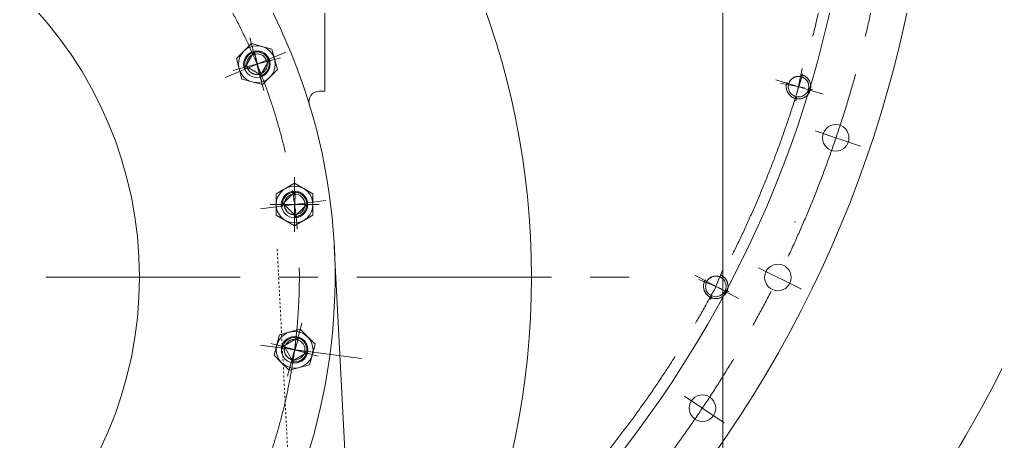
# Model space of a CAD drawing. Header units: millimetres. Extents: x 2 to 671028, y -1 to 511258.
# Drawn here: x 105110 to 117252, y 391026 to 396274 of the extents above; entities that cross this region are included whole.
import ezdxf

# ---------------------------------------------------------------- set-up
doc = ezdxf.new("R2010")
doc.units = ezdxf.units.MM
doc.header["$LTSCALE"] = 25.4
for name, pattern in [('ACAD_ISO02W100', [15, 12, -3]), ('CENTER', [50.8, 31.75, -6.35, 6.35, -6.35]), ('点画线', [18, 12, -2, 2, -2]), ('虚线', [2, 1, -1])]:
    doc.linetypes.add(name, pattern=pattern)
for name, color, linetype, lineweight in [('CAXA1', 5, 'CENTER', 5), ('中心线层', 5, 'CENTER', 5), ('细实线层', 7, 'Continuous', 5), ('虚线层', 6, 'ACAD_ISO02W100', 5)]:
    doc.layers.add(name, color=color, linetype=linetype, lineweight=lineweight)

msp = doc.modelspace()

# ---------------------------------------------------------------- linework, layer by layer
at = {"color": 7, "lineweight": 5}
for p, q in [((113861.37, 403426.04), (113861.37, 382909.67)), ((108908.26, 397109.12), (108908.26, 395381.92)), ((107994.87, 395974.15), (107808.22, 395787.5)), ((107901.54, 395880.82), (107994.87, 395974.15)), ((107994.87, 395974.15), (107994.87, 395974.15)), ((107994.87, 395974.15), (108122.35, 395939.99)), ((108249.84, 395905.83), (107994.87, 395974.15)), ((107808.22, 395787.5), (107901.54, 395880.82)), ((107901.54, 395880.82), (107901.54, 395880.82)), ((107915.98, 395679.73), (108023.74, 395866.38)), ((107967.28, 395837.61), (107961.21, 395832.43)), ((107973.61, 395842.47), (107967.28, 395837.61)), ((107980.18, 395846.99), (107973.61, 395842.47)), ((107986.99, 395851.16), (107980.18, 395846.99)), ((107994, 395854.97), (107986.99, 395851.16)), ((108001.2, 395858.4), (107994, 395854.97)), ((108008.57, 395861.45), (108001.2, 395858.4)), ((108016.09, 395864.12), (108008.57, 395861.45)), ((108023.74, 395866.38), (108016.09, 395864.12)), ((108039.35, 395869.7), (108031.5, 395868.25)), ((108031.5, 395868.25), (108102.63, 395571.97)), ((108047.26, 395870.74), (108039.35, 395869.7)), ((108055.21, 395871.37), (108047.26, 395870.74)), ((108063.19, 395871.58), (108055.21, 395871.37)), ((108071.16, 395871.37), (108063.19, 395871.58)), ((108079.12, 395870.74), (108071.16, 395871.37)), ((108087.03, 395869.7), (108079.12, 395870.74)), ((108094.87, 395868.25), (108087.03, 395869.7)), ((108102.63, 395866.38), (108094.87, 395868.25)), ((108110.28, 395864.12), (108102.63, 395866.38)), ((108117.8, 395861.45), (108110.28, 395864.12)), ((108125.17, 395858.4), (108117.8, 395861.45)), ((108122.35, 395939.99), (108122.35, 395939.99)), ((108122.35, 395939.99), (108249.84, 395905.83)), ((108132.38, 395854.97), (108125.17, 395858.4)), ((108139.39, 395851.16), (108132.38, 395854.97)), ((108146.19, 395846.99), (108139.39, 395851.16)), ((108152.77, 395842.47), (108146.19, 395846.99)), ((108159.1, 395837.61), (108152.77, 395842.47)), ((108165.16, 395832.43), (108159.1, 395837.61)), ((108249.84, 395905.83), (108249.84, 395905.83)), ((108249.84, 395905.83), (108284, 395778.34)), ((108318.16, 395650.86), (108249.84, 395905.83)), ((107842.38, 395660.01), (107808.22, 395787.5)), ((107808.22, 395787.5), (107808.22, 395787.5)), ((107808.22, 395787.5), (107876.54, 395532.52)), ((107911, 395727.15), (107910.79, 395719.18)), ((107910.79, 395719.18), (107911, 395711.2)), ((107911.62, 395735.11), (107911, 395727.15)), ((107912.66, 395743.02), (107911.62, 395735.11)), ((107914.12, 395750.86), (107912.66, 395743.02)), ((107915.98, 395758.62), (107914.12, 395750.86)), ((107918.25, 395766.27), (107915.98, 395758.62)), ((107915.98, 395679.73), (108210.39, 395758.62)), ((107920.91, 395773.79), (107918.25, 395766.27)), ((107923.96, 395781.16), (107920.91, 395773.79)), ((107927.4, 395788.36), (107923.96, 395781.16)), ((107931.21, 395795.38), (107927.4, 395788.36)), ((107935.37, 395802.18), (107931.21, 395795.38)), ((107939.89, 395808.75), (107935.37, 395802.18)), ((107944.75, 395815.08), (107939.89, 395808.75)), ((107949.93, 395821.15), (107944.75, 395815.08)), ((107955.42, 395826.94), (107949.93, 395821.15)), ((107961.21, 395832.43), (107955.42, 395826.94)), ((108210.39, 395758.62), (108102.63, 395571.97)), ((108170.95, 395826.94), (108165.16, 395832.43)), ((108176.44, 395821.15), (108170.95, 395826.94)), ((108181.62, 395815.08), (108176.44, 395821.15)), ((108186.48, 395808.75), (108181.62, 395815.08)), ((108191, 395802.18), (108186.48, 395808.75)), ((108195.17, 395795.38), (108191, 395802.18)), ((108198.98, 395788.36), (108195.17, 395795.38)), ((108202.41, 395781.16), (108198.98, 395788.36)), ((108205.47, 395773.79), (108202.41, 395781.16)), ((108208.13, 395766.27), (108205.47, 395773.79)), ((108210.39, 395758.62), (108208.13, 395766.27)), ((108212.26, 395750.86), (108210.39, 395758.62)), ((108213.71, 395743.02), (108212.26, 395750.86)), ((108214.75, 395735.11), (108213.71, 395743.02)), ((108215.38, 395727.15), (108214.75, 395735.11)), ((108215.59, 395719.18), (108215.38, 395727.15)), ((108215.38, 395711.2), (108215.59, 395719.18)), ((108284, 395778.34), (108318.16, 395650.86)), ((107876.54, 395532.52), (107842.38, 395660.01)), ((107842.38, 395660.01), (107842.38, 395660.01)), ((107911, 395711.2), (107911.62, 395703.25)), ((107911.62, 395703.25), (107912.66, 395695.34)), ((107912.66, 395695.34), (107914.12, 395687.49)), ((107914.12, 395687.49), (107915.98, 395679.73)), ((107939.22, 395685.96), (107915.98, 395679.73)), ((108096.4, 395595.21), (107939.22, 395685.96)), ((107939.22, 395685.96), (107941.13, 395679.52)), ((108096.4, 395595.21), (107939.22, 395685.96)), ((107941.13, 395679.52), (107943.37, 395673.18)), ((107943.37, 395673.18), (107945.94, 395666.98)), ((107945.94, 395666.98), (107948.84, 395660.91)), ((107948.84, 395660.91), (107952.04, 395655.01)), ((107952.04, 395655.01), (107955.55, 395649.28)), ((107955.55, 395649.28), (107959.36, 395643.74)), ((107959.36, 395643.74), (107963.45, 395638.41)), ((107963.45, 395638.41), (107967.81, 395633.3)), ((107967.81, 395633.3), (107972.44, 395628.43)), ((107972.44, 395628.43), (107977.31, 395623.8)), ((107977.31, 395623.8), (107982.42, 395619.44)), ((107982.42, 395619.44), (107987.75, 395615.35)), ((107987.75, 395615.35), (107993.29, 395611.54)), ((107993.29, 395611.54), (107999.02, 395608.03)), ((107999.02, 395608.03), (108004.92, 395604.82)), ((108004.92, 395604.82), (108010.99, 395601.93)), ((108010.99, 395601.93), (108017.19, 395599.36)), ((108017.19, 395599.36), (108023.53, 395597.12)), ((108023.53, 395597.12), (108029.97, 395595.21)), ((108029.97, 395595.21), (108036.5, 395593.64)), ((108089.87, 395593.64), (108096.4, 395595.21)), ((108102.63, 395571.97), (108096.4, 395595.21)), ((108131.51, 395464.21), (108318.16, 395650.86)), ((108146.19, 395591.36), (108152.77, 395595.88)), ((108152.77, 395595.88), (108159.1, 395600.74)), ((108159.1, 395600.74), (108165.16, 395605.92)), ((108165.16, 395605.92), (108170.95, 395611.41)), ((108170.95, 395611.41), (108176.44, 395617.2)), ((108176.44, 395617.2), (108181.62, 395623.27)), ((108181.62, 395623.27), (108186.48, 395629.6)), ((108186.48, 395629.6), (108191, 395636.17)), ((108191, 395636.17), (108195.17, 395642.98)), ((108195.17, 395642.98), (108198.98, 395649.99)), ((108198.98, 395649.99), (108202.41, 395657.19)), ((108202.41, 395657.19), (108205.47, 395664.56)), ((108205.47, 395664.56), (108208.13, 395672.08)), ((108208.13, 395672.08), (108210.39, 395679.73)), ((108210.39, 395679.73), (108212.26, 395687.49)), ((108212.26, 395687.49), (108213.71, 395695.34)), ((108213.71, 395695.34), (108214.75, 395703.25)), ((108214.75, 395703.25), (108215.38, 395711.2)), ((108318.16, 395650.86), (108224.83, 395557.53)), ((108318.16, 395650.86), (108318.16, 395650.86)), ((108004.02, 395498.37), (107876.54, 395532.52)), ((107876.54, 395532.52), (107876.54, 395532.52)), ((107876.54, 395532.52), (108131.51, 395464.21)), ((108131.51, 395464.21), (108004.02, 395498.37)), ((108004.02, 395498.37), (108004.02, 395498.37)), ((108036.5, 395593.64), (108043.11, 395592.42)), ((108043.11, 395592.42), (108049.77, 395591.54)), ((108049.77, 395591.54), (108056.47, 395591.01)), ((108056.47, 395591.01), (108063.19, 395590.84)), ((108063.19, 395590.84), (108069.9, 395591.01)), ((108069.9, 395591.01), (108076.6, 395591.54)), ((108076.6, 395591.54), (108083.26, 395592.42)), ((108083.26, 395592.42), (108089.87, 395593.64)), ((108102.63, 395571.97), (108110.28, 395574.23)), ((108110.28, 395574.23), (108117.8, 395576.9)), ((108117.8, 395576.9), (108125.17, 395579.95)), ((108125.17, 395579.95), (108132.38, 395583.39)), ((108224.83, 395557.53), (108131.51, 395464.21)), ((108132.38, 395583.39), (108139.39, 395587.19)), ((108139.39, 395587.19), (108146.19, 395591.36)), ((108224.83, 395557.53), (108224.83, 395557.53)), ((114678.82, 395477.07), (114676.99, 395470.6)), ((114680.98, 395483.43), (114678.82, 395477.07)), ((114683.47, 395489.67), (114680.98, 395483.43)), ((114686.28, 395495.78), (114683.47, 395489.67)), ((114689.41, 395501.72), (114686.28, 395495.78)), ((114692.84, 395507.5), (114689.41, 395501.72)), ((114696.58, 395513.08), (114692.84, 395507.5)), ((114700.6, 395518.47), (114696.58, 395513.08)), ((114704.89, 395523.63), (114700.6, 395518.47)), ((114709.45, 395528.57), (114704.89, 395523.63)), ((114714.27, 395533.26), (114709.45, 395528.57)), ((114719.32, 395537.69), (114714.27, 395533.26)), ((114724.59, 395541.85), (114719.32, 395537.69)), ((114730.08, 395545.72), (114724.59, 395541.85)), ((114735.76, 395549.31), (114730.08, 395545.72)), ((114741.63, 395552.59), (114735.76, 395549.31)), ((114747.65, 395555.56), (114741.63, 395552.59)), ((114753.83, 395558.22), (114747.65, 395555.56)), ((114760.13, 395560.54), (114753.83, 395558.22)), ((114766.55, 395562.53), (114760.13, 395560.54)), ((114773.06, 395564.19), (114766.55, 395562.53)), ((114779.65, 395565.5), (114773.06, 395564.19)), ((114786.3, 395566.46), (114779.65, 395565.5)), ((114792.99, 395567.08), (114786.3, 395566.46)), ((114799.7, 395567.34), (114792.99, 395567.08)), ((114806.42, 395567.25), (114799.7, 395567.34)), ((114813.13, 395566.82), (114806.42, 395567.25)), ((114819.8, 395566.03), (114813.13, 395566.82)), ((114826.42, 395564.89), (114819.8, 395566.03)), ((114831.12, 395588.48), (114826.42, 395564.89)), ((114826.42, 395564.89), (114826.42, 395564.89)), ((114838.9, 395586.72), (114831.12, 395588.48)), ((114831.12, 395588.48), (114831.12, 395588.48)), ((114846.58, 395584.56), (114838.9, 395586.72)), ((114854.13, 395581.99), (114846.58, 395584.56)), ((114861.54, 395579.04), (114854.13, 395581.99)), ((114868.79, 395575.7), (114861.54, 395579.04)), ((114875.85, 395571.98), (114868.79, 395575.7)), ((114882.71, 395567.9), (114875.85, 395571.98)), ((114889.34, 395563.47), (114882.71, 395567.9)), ((114895.73, 395558.7), (114889.34, 395563.47)), ((114901.87, 395553.59), (114895.73, 395558.7)), ((114907.73, 395548.18), (114901.87, 395553.59)), ((114913.29, 395542.46), (114907.73, 395548.18)), ((114918.56, 395536.46), (114913.29, 395542.46)), ((114923.5, 395530.2), (114918.56, 395536.46)), ((114928.1, 395523.68), (114923.5, 395530.2)), ((114932.36, 395516.93), (114928.1, 395523.68)), ((114936.26, 395509.97), (114932.36, 395516.93)), ((114939.79, 395502.82), (114936.26, 395509.97)), ((114942.93, 395495.49), (114939.79, 395502.82)), ((114945.7, 395488), (114942.93, 395495.49)), ((114948.06, 395480.38), (114945.7, 395488)), ((114950.03, 395472.65), (114948.06, 395480.38)), ((108131.51, 395464.21), (108131.51, 395464.21)), ((108908.26, 395381.92), (108836.91, 395381.92)), ((114649.1, 395445), (114649, 395437.02)), ((114649, 395437.02), (114649.31, 395429.05)), ((114649.62, 395452.96), (114649.1, 395445)), ((114649.31, 395429.05), (114650.04, 395421.1)), ((114650.56, 395460.88), (114649.62, 395452.96)), ((114650.04, 395421.1), (114651.19, 395413.2)), ((114651.91, 395468.74), (114650.56, 395460.88)), ((114651.19, 395413.2), (114652.74, 395405.38)), ((114675.51, 395464.05), (114651.91, 395468.74)), ((114651.91, 395468.74), (114651.91, 395468.74)), ((114652.74, 395405.38), (114654.71, 395397.65)), ((114654.71, 395397.65), (114657.07, 395390.03)), ((114657.07, 395390.03), (114659.83, 395382.54)), ((114659.83, 395382.54), (114662.98, 395375.21)), ((114662.98, 395375.21), (114666.51, 395368.05)), ((114666.51, 395368.05), (114670.41, 395361.09)), ((114670.41, 395361.09), (114674.67, 395354.34)), ((114674.67, 395354.34), (114679.27, 395347.83)), ((114676.99, 395470.6), (114675.51, 395464.05)), ((114675.51, 395464.05), (114675.51, 395464.05)), ((114925.84, 395351.06), (114930.27, 395357.69)), ((114930.27, 395357.69), (114934.35, 395364.55)), ((114934.35, 395364.55), (114938.07, 395371.61)), ((114938.07, 395371.61), (114941.41, 395378.85)), ((114941.41, 395378.85), (114944.36, 395386.26)), ((114944.36, 395386.26), (114946.93, 395393.82)), ((114946.93, 395393.82), (114949.1, 395401.5)), ((114949.1, 395401.5), (114950.86, 395409.28)), ((114951.58, 395464.82), (114950.03, 395472.65)), ((114950.86, 395409.28), (114952.21, 395417.14)), ((114952.73, 395456.93), (114951.58, 395464.82)), ((114952.21, 395417.14), (114953.14, 395425.07)), ((114953.46, 395448.98), (114952.73, 395456.93)), ((114953.14, 395425.07), (114953.67, 395433.03)), ((114953.77, 395441.01), (114953.46, 395448.98)), ((114953.67, 395433.03), (114953.77, 395441.01)), ((114679.27, 395347.83), (114684.21, 395341.56)), ((114684.21, 395341.56), (114689.47, 395335.56)), ((114689.47, 395335.56), (114695.04, 395329.85)), ((114695.04, 395329.85), (114700.9, 395324.43)), ((114700.9, 395324.43), (114707.03, 395319.33)), ((114707.03, 395319.33), (114713.43, 395314.56)), ((114713.43, 395314.56), (114720.06, 395310.12)), ((114720.06, 395310.12), (114726.92, 395306.04)), ((114726.92, 395306.04), (114733.98, 395302.33)), ((114733.98, 395302.33), (114741.23, 395298.99)), ((114741.23, 395298.99), (114748.64, 395296.03)), ((114748.64, 395296.03), (114756.19, 395293.47)), ((114756.19, 395293.47), (114763.87, 395291.3)), ((114763.87, 395291.3), (114771.65, 395289.54)), ((114771.65, 395289.54), (114771.65, 395289.54)), ((114771.65, 395289.54), (114779.52, 395288.19)), ((114779.52, 395288.19), (114787.44, 395287.25)), ((114787.44, 395287.25), (114795.4, 395286.73)), ((114795.4, 395286.73), (114803.38, 395286.63)), ((114803.38, 395286.63), (114811.35, 395286.94)), ((114811.35, 395286.94), (114819.3, 395287.67)), ((114819.3, 395287.67), (114827.19, 395288.81)), ((114827.19, 395288.81), (114835.02, 395290.37)), ((114835.02, 395290.37), (114842.75, 395292.33)), ((114842.75, 395292.33), (114850.37, 395294.7)), ((114850.37, 395294.7), (114857.86, 395297.46)), ((114857.86, 395297.46), (114865.19, 395300.61)), ((114865.19, 395300.61), (114872.34, 395304.14)), ((114872.34, 395304.14), (114879.31, 395308.04)), ((114879.31, 395308.04), (114886.05, 395312.3)), ((114886.05, 395312.3), (114892.57, 395316.9)), ((114892.57, 395316.9), (114898.83, 395321.84)), ((114898.83, 395321.84), (114904.83, 395327.1)), ((114904.83, 395327.1), (114910.55, 395332.67)), ((114910.55, 395332.67), (114915.96, 395338.53)), ((114915.96, 395338.53), (114921.07, 395344.66)), ((114921.07, 395344.66), (114925.84, 395351.06)), ((108531.66, 394237.94), (108303.06, 394105.96)), ((108303.06, 394105.96), (108417.36, 394171.95)), ((108417.36, 394171.95), (108531.66, 394237.94)), ((108417.36, 394171.95), (108417.36, 394171.95)), ((108531.66, 394237.94), (108531.66, 394237.94)), ((108531.66, 394237.94), (108645.96, 394171.95)), ((108760.26, 394105.96), (108531.66, 394237.94)), ((108645.96, 394171.95), (108645.96, 394171.95)), ((108645.96, 394171.95), (108760.26, 394105.96)), ((108303.06, 393973.98), (108303.06, 394105.96)), ((108303.06, 394105.96), (108303.06, 394105.96)), ((108303.06, 394105.96), (108303.06, 393841.99)), ((108379.26, 393973.98), (108531.66, 394126.38)), ((108386.72, 394021.07), (108384.45, 394013.42)), ((108389.38, 394028.59), (108386.72, 394021.07)), ((108392.43, 394035.96), (108389.38, 394028.59)), ((108395.87, 394043.16), (108392.43, 394035.96)), ((108399.67, 394050.18), (108395.87, 394043.16)), ((108403.84, 394056.98), (108399.67, 394050.18)), ((108408.36, 394063.55), (108403.84, 394056.98)), ((108413.22, 394069.88), (108408.36, 394063.55)), ((108418.4, 394075.95), (108413.22, 394069.88)), ((108423.89, 394081.74), (108418.4, 394075.95)), ((108429.68, 394087.23), (108423.89, 394081.74)), ((108435.75, 394092.41), (108429.68, 394087.23)), ((108442.08, 394097.27), (108435.75, 394092.41)), ((108448.65, 394101.79), (108442.08, 394097.27)), ((108455.46, 394105.96), (108448.65, 394101.79)), ((108462.47, 394109.77), (108455.46, 394105.96)), ((108469.67, 394113.2), (108462.47, 394109.77)), ((108477.04, 394116.25), (108469.67, 394113.2)), ((108484.56, 394118.92), (108477.04, 394116.25)), ((108492.21, 394121.18), (108484.56, 394118.92)), ((108499.97, 394123.05), (108492.21, 394121.18)), ((108507.82, 394124.5), (108499.97, 394123.05)), ((108515.73, 394125.54), (108507.82, 394124.5)), ((108523.68, 394126.17), (108515.73, 394125.54)), ((108531.66, 394126.38), (108523.68, 394126.17)), ((108539.63, 394126.17), (108531.66, 393821.58)), ((108547.59, 394125.54), (108539.63, 394126.17)), ((108555.5, 394124.5), (108547.59, 394125.54)), ((108563.34, 394123.05), (108555.5, 394124.5)), ((108571.1, 394121.18), (108563.34, 394123.05)), ((108578.75, 394118.92), (108571.1, 394121.18)), ((108586.27, 394116.25), (108578.75, 394118.92)), ((108593.64, 394113.2), (108586.27, 394116.25)), ((108600.85, 394109.77), (108593.64, 394113.2)), ((108607.86, 394105.96), (108600.85, 394109.77)), ((108614.66, 394101.79), (108607.86, 394105.96)), ((108621.24, 394097.27), (108614.66, 394101.79)), ((108627.57, 394092.41), (108621.24, 394097.27)), ((108633.63, 394087.23), (108627.57, 394092.41)), ((108639.42, 394081.74), (108633.63, 394087.23)), ((108644.91, 394075.95), (108639.42, 394081.74)), ((108650.09, 394069.88), (108644.91, 394075.95)), ((108654.95, 394063.55), (108650.09, 394069.88)), ((108659.47, 394056.98), (108654.95, 394063.55)), ((108663.64, 394050.18), (108659.47, 394056.98)), ((108667.45, 394043.16), (108663.64, 394050.18)), ((108670.88, 394035.96), (108667.45, 394043.16)), ((108673.93, 394028.59), (108670.88, 394035.96)), ((108676.6, 394021.07), (108673.93, 394028.59)), ((108678.86, 394013.42), (108676.6, 394021.07)), ((108760.26, 394105.96), (108760.26, 394105.96)), ((108760.26, 394105.96), (108760.26, 393973.98)), ((108760.26, 393841.99), (108760.26, 394105.96)), ((108303.06, 393841.99), (108303.06, 393973.98)), ((108303.06, 393973.98), (108303.06, 393973.98)), ((108379.47, 393981.95), (108379.26, 393973.98)), ((108403.32, 393973.98), (108379.26, 393973.98)), ((108379.26, 393973.98), (108684.06, 393973.98)), ((108380.09, 393989.91), (108379.47, 393981.95)), ((108381.13, 393997.82), (108380.09, 393989.91)), ((108382.59, 394005.66), (108381.13, 393997.82)), ((108384.45, 394013.42), (108382.59, 394005.66)), ((108531.66, 393845.64), (108403.32, 393973.98)), ((108403.32, 393973.98), (108403.49, 393967.26)), ((108531.66, 393845.64), (108403.32, 393973.98)), ((108403.49, 393967.26), (108404.02, 393960.56)), ((108404.02, 393960.56), (108404.9, 393953.9)), ((108404.9, 393953.9), (108406.12, 393947.29)), ((108406.12, 393947.29), (108407.69, 393940.76)), ((108407.69, 393940.76), (108409.6, 393934.32)), ((108409.6, 393934.32), (108411.84, 393927.98)), ((108411.84, 393927.98), (108414.41, 393921.78)), ((108414.41, 393921.78), (108417.3, 393915.71)), ((108417.3, 393915.71), (108420.51, 393909.81)), ((108420.51, 393909.81), (108424.02, 393904.08)), ((108424.02, 393904.08), (108427.83, 393898.54)), ((108427.83, 393898.54), (108431.92, 393893.21)), ((108684.06, 393973.98), (108531.66, 393821.58)), ((108659.47, 393890.97), (108663.64, 393897.78)), ((108663.64, 393897.78), (108667.45, 393904.79)), ((108667.45, 393904.79), (108670.88, 393911.99)), ((108670.88, 393911.99), (108673.93, 393919.36)), ((108673.93, 393919.36), (108676.6, 393926.88)), ((108676.6, 393926.88), (108678.86, 393934.53)), ((108680.73, 394005.66), (108678.86, 394013.42)), ((108678.86, 393934.53), (108680.73, 393942.29)), ((108682.18, 393997.82), (108680.73, 394005.66)), ((108680.73, 393942.29), (108682.18, 393950.14)), ((108683.22, 393989.91), (108682.18, 393997.82)), ((108682.18, 393950.14), (108683.22, 393958.05)), ((108683.85, 393981.95), (108683.22, 393989.91)), ((108683.22, 393958.05), (108683.85, 393966)), ((108684.06, 393973.98), (108683.85, 393981.95)), ((108683.85, 393966), (108684.06, 393973.98)), ((108760.26, 393973.98), (108760.26, 393841.99)), ((108417.36, 393776), (108303.06, 393841.99)), ((108303.06, 393841.99), (108303.06, 393841.99)), ((108303.06, 393841.99), (108531.66, 393710.01)), ((108531.66, 393710.01), (108417.36, 393776)), ((108417.36, 393776), (108417.36, 393776)), ((108431.92, 393893.21), (108436.28, 393888.1)), ((108436.28, 393888.1), (108440.91, 393883.23)), ((108440.91, 393883.23), (108445.78, 393878.6)), ((108445.78, 393878.6), (108450.89, 393874.24)), ((108450.89, 393874.24), (108456.22, 393870.15)), ((108456.22, 393870.15), (108461.76, 393866.34)), ((108461.76, 393866.34), (108467.49, 393862.83)), ((108467.49, 393862.83), (108473.39, 393859.62)), ((108473.39, 393859.62), (108479.46, 393856.73)), ((108479.46, 393856.73), (108485.66, 393854.16)), ((108485.66, 393854.16), (108492, 393851.92)), ((108492, 393851.92), (108498.44, 393850.01)), ((108498.44, 393850.01), (108504.97, 393848.44)), ((108504.97, 393848.44), (108511.58, 393847.22)), ((108511.58, 393847.22), (108518.24, 393846.34)), ((108518.24, 393846.34), (108524.94, 393845.81)), ((108524.94, 393845.81), (108531.66, 393845.64)), ((108531.66, 393821.58), (108531.66, 393845.64)), ((108531.66, 393710.01), (108760.26, 393841.99)), ((108531.66, 393821.58), (108539.63, 393821.79)), ((108645.96, 393776), (108531.66, 393710.01)), ((108539.63, 393821.79), (108547.59, 393822.41)), ((108547.59, 393822.41), (108555.5, 393823.45)), ((108555.5, 393823.45), (108563.34, 393824.91)), ((108563.34, 393824.91), (108571.1, 393826.77)), ((108571.1, 393826.77), (108578.75, 393829.04)), ((108578.75, 393829.04), (108586.27, 393831.7)), ((108586.27, 393831.7), (108593.64, 393834.75)), ((108593.64, 393834.75), (108600.85, 393838.19)), ((108600.85, 393838.19), (108607.86, 393841.99)), ((108607.86, 393841.99), (108614.66, 393846.16)), ((108614.66, 393846.16), (108621.24, 393850.68)), ((108621.24, 393850.68), (108627.57, 393855.54)), ((108627.57, 393855.54), (108633.63, 393860.72)), ((108633.63, 393860.72), (108639.42, 393866.21)), ((108639.42, 393866.21), (108644.91, 393872)), ((108644.91, 393872), (108650.09, 393878.07)), ((108760.26, 393841.99), (108645.96, 393776)), ((108645.96, 393776), (108645.96, 393776)), ((108650.09, 393878.07), (108654.95, 393884.4)), ((108654.95, 393884.4), (108659.47, 393890.97)), ((108760.26, 393841.99), (108760.26, 393841.99)), ((108531.66, 393710.01), (108531.66, 393710.01)), ((109025.27, 393456.06), (109498.77, 384421.17)), ((113684.08, 393047.97), (113679.33, 393043.22)), ((113689.07, 393052.47), (113684.08, 393047.97)), ((113694.29, 393056.7), (113689.07, 393052.47)), ((113699.73, 393060.65), (113694.29, 393056.7)), ((113705.36, 393064.31), (113699.73, 393060.65)), ((113711.18, 393067.67), (113705.36, 393064.31)), ((113717.17, 393070.72), (113711.18, 393067.67)), ((113723.31, 393073.45), (113717.17, 393070.72)), ((113729.58, 393075.86), (113723.31, 393073.45)), ((113735.97, 393077.94), (113729.58, 393075.86)), ((113742.46, 393079.67), (113735.97, 393077.94)), ((113749.03, 393081.07), (113742.46, 393079.67)), ((113755.67, 393082.12), (113749.03, 393081.07)), ((113762.35, 393082.82), (113755.67, 393082.12)), ((113769.06, 393083.18), (113762.35, 393082.82)), ((113775.78, 393083.18), (113769.06, 393083.18)), ((113782.49, 393082.82), (113775.78, 393083.18)), ((113789.17, 393082.12), (113782.49, 393082.82)), ((113795.81, 393081.07), (113789.17, 393082.12)), ((113802.38, 393079.67), (113795.81, 393081.07)), ((113808.87, 393077.94), (113802.38, 393079.67)), ((113815.26, 393075.86), (113808.87, 393077.94)), ((113821.54, 393073.45), (113815.26, 393075.86)), ((113830.74, 393095.68), (113821.54, 393073.45)), ((113821.54, 393073.45), (113821.54, 393073.45)), ((113838.03, 393092.43), (113830.74, 393095.68)), ((113830.74, 393095.68), (113830.74, 393095.68)), ((113845.14, 393088.81), (113838.03, 393092.43)), ((113852.05, 393084.82), (113845.14, 393088.81)), ((113858.74, 393080.48), (113852.05, 393084.82)), ((113865.2, 393075.79), (113858.74, 393080.48)), ((113871.4, 393070.77), (113865.2, 393075.79)), ((113877.33, 393065.43), (113871.4, 393070.77)), ((113882.97, 393059.78), (113877.33, 393065.43)), ((113888.31, 393053.86), (113882.97, 393059.78)), ((113893.33, 393047.65), (113888.31, 393053.86)), ((113898.02, 393041.2), (113893.33, 393047.65)), ((113620.49, 392966.84), (113620.07, 392958.87)), ((113620.07, 392958.87), (113620.07, 392950.89)), ((113620.07, 392950.89), (113620.49, 392942.92)), ((113621.33, 392974.77), (113620.49, 392966.84)), ((113620.49, 392942.92), (113621.33, 392934.99)), ((113622.57, 392982.65), (113621.33, 392974.77)), ((113621.33, 392934.99), (113622.57, 392927.11)), ((113624.23, 392990.46), (113622.57, 392982.65)), ((113622.57, 392927.11), (113624.23, 392919.3)), ((113626.3, 392998.16), (113624.23, 392990.46)), ((113628.76, 393005.75), (113626.3, 392998.16)), ((113631.62, 393013.2), (113628.76, 393005.75)), ((113653.85, 393003.99), (113631.62, 393013.2)), ((113631.62, 393013.2), (113631.62, 393013.2)), ((113656.58, 393010.13), (113653.85, 393003.99)), ((113653.85, 393003.99), (113653.85, 393003.99)), ((113659.63, 393016.12), (113656.58, 393010.13)), ((113662.99, 393021.94), (113659.63, 393016.12)), ((113666.65, 393027.57), (113662.99, 393021.94)), ((113670.6, 393033.01), (113666.65, 393027.57)), ((113674.83, 393038.23), (113670.6, 393033.01)), ((113679.33, 393043.22), (113674.83, 393038.23)), ((113902.36, 393034.51), (113898.02, 393041.2)), ((113906.35, 393027.6), (113902.36, 393034.51)), ((113909.98, 393020.49), (113906.35, 393027.6)), ((113913.22, 393013.2), (113909.98, 393020.49)), ((113916.08, 393005.75), (113913.22, 393013.2)), ((113918.55, 392998.16), (113916.08, 393005.75)), ((113920.61, 392990.46), (113918.55, 392998.16)), ((113922.27, 392982.65), (113920.61, 392990.46)), ((113920.61, 392919.3), (113922.27, 392927.11)), ((113923.52, 392974.77), (113922.27, 392982.65)), ((113922.27, 392927.11), (113923.52, 392934.99)), ((113924.35, 392966.84), (113923.52, 392974.77)), ((113923.52, 392934.99), (113924.35, 392942.92)), ((113924.77, 392958.87), (113924.35, 392966.84)), ((113924.35, 392942.92), (113924.77, 392950.89)), ((113924.77, 392950.89), (113924.77, 392958.87)), ((113624.23, 392919.3), (113626.3, 392911.6)), ((113626.3, 392911.6), (113628.76, 392904.01)), ((113628.76, 392904.01), (113631.62, 392896.56)), ((113631.62, 392896.56), (113634.87, 392889.27)), ((113634.87, 392889.27), (113638.49, 392882.16)), ((113638.49, 392882.16), (113642.48, 392875.25)), ((113642.48, 392875.25), (113646.83, 392868.56)), ((113646.83, 392868.56), (113651.52, 392862.1)), ((113651.52, 392862.1), (113656.54, 392855.9)), ((113656.54, 392855.9), (113661.88, 392849.97)), ((113661.88, 392849.97), (113667.52, 392844.33)), ((113667.52, 392844.33), (113673.45, 392838.99)), ((113673.45, 392838.99), (113679.65, 392833.97)), ((113679.65, 392833.97), (113686.1, 392829.28)), ((113686.1, 392829.28), (113692.79, 392824.94)), ((113692.79, 392824.94), (113699.7, 392820.95)), ((113699.7, 392820.95), (113706.81, 392817.33)), ((113706.81, 392817.33), (113714.1, 392814.08)), ((113714.1, 392814.08), (113714.1, 392814.08)), ((113714.1, 392814.08), (113721.55, 392811.22)), ((113721.55, 392811.22), (113729.14, 392808.76)), ((113729.14, 392808.76), (113736.85, 392806.69)), ((113736.85, 392806.69), (113744.65, 392805.03)), ((113744.65, 392805.03), (113752.53, 392803.78)), ((113752.53, 392803.78), (113760.47, 392802.95)), ((113760.47, 392802.95), (113768.43, 392802.53)), ((113768.43, 392802.53), (113776.41, 392802.53)), ((113776.41, 392802.53), (113784.38, 392802.95)), ((113784.38, 392802.95), (113792.31, 392803.78)), ((113792.31, 392803.78), (113800.2, 392805.03)), ((113800.2, 392805.03), (113808, 392806.69)), ((113808, 392806.69), (113815.71, 392808.76)), ((113815.71, 392808.76), (113823.29, 392811.22)), ((113823.29, 392811.22), (113830.74, 392814.08)), ((113830.74, 392814.08), (113838.03, 392817.33)), ((113838.03, 392817.33), (113845.14, 392820.95)), ((113845.14, 392820.95), (113852.05, 392824.94)), ((113852.05, 392824.94), (113858.74, 392829.28)), ((113858.74, 392829.28), (113865.2, 392833.97)), ((113865.2, 392833.97), (113871.4, 392838.99)), ((113871.4, 392838.99), (113877.33, 392844.33)), ((113877.33, 392844.33), (113882.97, 392849.97)), ((113882.97, 392849.97), (113888.31, 392855.9)), ((113888.31, 392855.9), (113893.33, 392862.1)), ((113893.33, 392862.1), (113898.02, 392868.56)), ((113898.02, 392868.56), (113902.36, 392875.25)), ((113902.36, 392875.25), (113906.35, 392882.16)), ((113906.35, 392882.16), (113909.98, 392889.27)), ((113909.98, 392889.27), (113913.22, 392896.56)), ((113913.22, 392896.56), (113916.08, 392904.01)), ((113916.08, 392904.01), (113918.55, 392911.6)), ((113918.55, 392911.6), (113920.61, 392919.3)), ((108345.82, 392353.65), (108277.5, 392098.68)), ((108311.66, 392226.16), (108345.82, 392353.65)), ((108600.79, 392421.96), (108345.82, 392353.65)), ((108345.82, 392353.65), (108473.31, 392387.81)), ((108345.82, 392353.65), (108345.82, 392353.65)), ((108473.31, 392387.81), (108600.79, 392421.96)), ((108473.31, 392387.81), (108473.31, 392387.81)), ((108500.79, 392316.06), (108493.03, 392314.2)), ((108508.63, 392317.52), (108500.79, 392316.06)), ((108516.54, 392318.56), (108508.63, 392317.52)), ((108524.5, 392319.19), (108516.54, 392318.56)), ((108532.47, 392319.39), (108524.5, 392319.19)), ((108540.45, 392319.19), (108532.47, 392319.39)), ((108548.4, 392318.56), (108540.45, 392319.19)), ((108556.31, 392317.52), (108548.4, 392318.56)), ((108564.16, 392316.06), (108556.31, 392317.52)), ((108571.92, 392314.2), (108564.16, 392316.06)), ((108600.79, 392421.96), (108600.79, 392421.96)), ((108600.79, 392421.96), (108694.12, 392328.64)), ((108787.44, 392235.31), (108600.79, 392421.96)), ((108694.12, 392328.64), (108694.12, 392328.64)), ((108694.12, 392328.64), (108787.44, 392235.31)), ((108277.5, 392098.68), (108311.66, 392226.16)), ((108311.66, 392226.16), (108311.66, 392226.16)), ((108385.27, 392206.44), (108571.92, 392314.2)), ((108387.53, 392214.09), (108385.27, 392206.44)), ((108408.51, 392200.21), (108385.27, 392206.44)), ((108385.27, 392206.44), (108679.68, 392127.55)), ((108390.2, 392221.61), (108387.53, 392214.09)), ((108393.25, 392228.98), (108390.2, 392221.61)), ((108396.68, 392236.18), (108393.25, 392228.98)), ((108400.49, 392243.19), (108396.68, 392236.18)), ((108404.66, 392250), (108400.49, 392243.19)), ((108409.18, 392256.57), (108404.66, 392250)), ((108408.51, 392200.21), (108406.94, 392193.68)), ((108499.26, 392043.03), (108408.51, 392200.21)), ((108499.26, 392043.03), (108408.51, 392200.21)), ((108414.04, 392262.9), (108409.18, 392256.57)), ((108419.22, 392268.97), (108414.04, 392262.9)), ((108424.71, 392274.76), (108419.22, 392268.97)), ((108430.5, 392280.25), (108424.71, 392274.76)), ((108436.56, 392285.43), (108430.5, 392280.25)), ((108442.89, 392290.29), (108436.56, 392285.43)), ((108449.47, 392294.81), (108442.89, 392290.29)), ((108456.27, 392298.98), (108449.47, 392294.81)), ((108463.28, 392302.78), (108456.27, 392298.98)), ((108470.49, 392306.22), (108463.28, 392302.78)), ((108477.86, 392309.27), (108470.49, 392306.22)), ((108485.38, 392311.94), (108477.86, 392309.27)), ((108493.03, 392314.2), (108485.38, 392311.94)), ((108579.57, 392311.94), (108493.03, 392019.79)), ((108587.09, 392309.27), (108579.57, 392311.94)), ((108594.46, 392306.22), (108587.09, 392309.27)), ((108601.66, 392302.78), (108594.46, 392306.22)), ((108608.67, 392298.98), (108601.66, 392302.78)), ((108615.48, 392294.81), (108608.67, 392298.98)), ((108622.05, 392290.29), (108615.48, 392294.81)), ((108628.38, 392285.43), (108622.05, 392290.29)), ((108634.45, 392280.25), (108628.38, 392285.43)), ((108640.24, 392274.76), (108634.45, 392280.25)), ((108645.73, 392268.97), (108640.24, 392274.76)), ((108650.91, 392262.9), (108645.73, 392268.97)), ((108655.77, 392256.57), (108650.91, 392262.9)), ((108660.29, 392250), (108655.77, 392256.57)), ((108664.46, 392243.19), (108660.29, 392250)), ((108668.26, 392236.18), (108664.46, 392243.19)), ((108671.7, 392228.98), (108668.26, 392236.18)), ((108674.75, 392221.61), (108671.7, 392228.98)), ((108677.41, 392214.09), (108674.75, 392221.61)), ((108679.68, 392206.44), (108677.41, 392214.09)), ((108681.54, 392198.68), (108679.68, 392206.44)), ((108683, 392190.83), (108681.54, 392198.68)), ((108719.12, 391980.34), (108787.44, 392235.31)), ((108787.44, 392235.31), (108753.28, 392107.83)), ((108787.44, 392235.31), (108787.44, 392235.31)), ((108370.83, 392005.35), (108277.5, 392098.68)), ((108277.5, 392098.68), (108277.5, 392098.68)), ((108277.5, 392098.68), (108464.15, 391912.02)), ((108404.31, 392173.71), (108404.13, 392166.99)), ((108404.13, 392166.99), (108404.31, 392160.28)), ((108404.84, 392180.41), (108404.31, 392173.71)), ((108404.31, 392160.28), (108404.84, 392153.58)), ((108405.71, 392187.07), (108404.84, 392180.41)), ((108404.84, 392153.58), (108405.71, 392146.92)), ((108406.94, 392193.68), (108405.71, 392187.07)), ((108405.71, 392146.92), (108406.94, 392140.31)), ((108406.94, 392140.31), (108408.51, 392133.78)), ((108408.51, 392133.78), (108410.41, 392127.33)), ((108410.41, 392127.33), (108412.66, 392121)), ((108412.66, 392121), (108415.23, 392114.79)), ((108415.23, 392114.79), (108418.12, 392108.73)), ((108418.12, 392108.73), (108421.33, 392102.82)), ((108421.33, 392102.82), (108424.84, 392097.09)), ((108424.84, 392097.09), (108428.64, 392091.56)), ((108428.64, 392091.56), (108432.73, 392086.23)), ((108432.73, 392086.23), (108437.1, 392081.12)), ((108437.1, 392081.12), (108441.72, 392076.24)), ((108441.72, 392076.24), (108446.6, 392071.62)), ((108679.68, 392127.55), (108493.03, 392019.79)), ((108650.91, 392071.09), (108655.77, 392077.42)), ((108655.77, 392077.42), (108660.29, 392083.99)), ((108660.29, 392083.99), (108664.46, 392090.79)), ((108664.46, 392090.79), (108668.26, 392097.81)), ((108668.26, 392097.81), (108671.7, 392105.01)), ((108671.7, 392105.01), (108674.75, 392112.38)), ((108674.75, 392112.38), (108677.41, 392119.9)), ((108677.41, 392119.9), (108679.68, 392127.55)), ((108679.68, 392127.55), (108681.54, 392135.31)), ((108681.54, 392135.31), (108683, 392143.15)), ((108684.04, 392182.92), (108683, 392190.83)), ((108683, 392143.15), (108684.04, 392151.06)), ((108684.66, 392174.97), (108684.04, 392182.92)), ((108684.04, 392151.06), (108684.66, 392159.02)), ((108684.87, 392166.99), (108684.66, 392174.97)), ((108684.66, 392159.02), (108684.87, 392166.99)), ((108753.28, 392107.83), (108719.12, 391980.34)), ((108464.15, 391912.02), (108370.83, 392005.35)), ((108370.83, 392005.35), (108370.83, 392005.35)), ((108446.6, 392071.62), (108451.71, 392067.25)), ((108451.71, 392067.25), (108457.04, 392063.16)), ((108457.04, 392063.16), (108462.57, 392059.36)), ((108462.57, 392059.36), (108468.3, 392055.85)), ((108464.15, 391912.02), (108719.12, 391980.34)), ((108468.3, 392055.85), (108474.21, 392052.64)), ((108474.21, 392052.64), (108480.27, 392049.75)), ((108480.27, 392049.75), (108486.48, 392047.18)), ((108486.48, 392047.18), (108492.81, 392044.94)), ((108492.81, 392044.94), (108499.26, 392043.03)), ((108493.03, 392019.79), (108499.26, 392043.03)), ((108493.03, 392019.79), (108500.79, 392017.92)), ((108500.79, 392017.92), (108508.63, 392016.47)), ((108508.63, 392016.47), (108516.54, 392015.43)), ((108516.54, 392015.43), (108524.5, 392014.8)), ((108524.5, 392014.8), (108532.47, 392014.59)), ((108532.47, 392014.59), (108540.45, 392014.8)), ((108540.45, 392014.8), (108548.4, 392015.43)), ((108548.4, 392015.43), (108556.31, 392016.47)), ((108556.31, 392016.47), (108564.16, 392017.92)), ((108564.16, 392017.92), (108571.92, 392019.79)), ((108571.92, 392019.79), (108579.57, 392022.05)), ((108579.57, 392022.05), (108587.09, 392024.72)), ((108587.09, 392024.72), (108594.46, 392027.77)), ((108719.12, 391980.34), (108591.64, 391946.18)), ((108594.46, 392027.77), (108601.66, 392031.2)), ((108601.66, 392031.2), (108608.67, 392035.01)), ((108608.67, 392035.01), (108615.48, 392039.18)), ((108615.48, 392039.18), (108622.05, 392043.7)), ((108622.05, 392043.7), (108628.38, 392048.56)), ((108628.38, 392048.56), (108634.45, 392053.74)), ((108634.45, 392053.74), (108640.24, 392059.23)), ((108640.24, 392059.23), (108645.73, 392065.02)), ((108645.73, 392065.02), (108650.91, 392071.09)), ((108719.12, 391980.34), (108719.12, 391980.34)), ((108591.64, 391946.18), (108464.15, 391912.02)), ((108464.15, 391912.02), (108464.15, 391912.02)), ((108591.64, 391946.18), (108591.64, 391946.18))]:
    msp.add_line(p, q, dxfattribs=at)
for centre, radius in [((101669.37, 393069.67), 9811.04), ((101669.37, 393069.67), 4931.97), ((108063.19, 395719.18), 228.6), ((108063.19, 395719.18), 165.1), ((108063.19, 395719.18), 128.34), ((114801.38, 395439.01), 128.34), ((115264.36, 394802.43), 165.1), ((108531.66, 393973.98), 228.6), ((108531.66, 393973.98), 165.1), ((108531.66, 393973.98), 128.34), ((114545.21, 393066.54), 165.1), ((113772.42, 392954.88), 128.34), ((108532.47, 392166.99), 228.6), ((108532.47, 392166.99), 165.1), ((108532.47, 392166.99), 128.34), ((113605.63, 391439.37), 165.1)]:
    msp.add_circle(centre, radius, dxfattribs=at)
for centre, radius, start, end in [((101675.99, 399420.56), 14795.5, 301.355793, 238.585014), ((101662.52, 399420.56), 13868.4, 303.508424, 236.55604), ((101669.37, 393070.56), 7366, 148.668749, 31.333257), ((108836.91, 395254.92), 127, 90.000001, 196.949041)]:
    msp.add_arc(centre, radius, start, end, dxfattribs=at)
msp.add_open_spline([(112198.54, 409943.18), (111307.25, 410897.4), (109271.06, 412607.28), (105648.39, 414323.43), (101648.95, 415013.23), (97577.24, 414596.34), (93714.41, 413143.87), (90329.11, 410718.76), (87667.7, 407468.21), (85926.41, 403609.88), (85198.88, 399395.79), (85693.17, 395116.68), (87239.87, 391073.05), (89811.1, 387548.46), (93226.13, 384790.06), (97266.86, 383002.31), (101660.41, 382303.54), (106112, 382788.56), (110316.2, 384409.21), (113975.45, 387087.71), (116841.92, 390638.1), (118700.96, 394836.93), (119165.43, 397877.96), (119207.73, 399400.36)], degree=3, knots=[0, 0, 0, 0, 6187.66602572, 12450.35545818, 18783.77638031, 25175.55398045, 31622.06567916, 38124.71359482, 44683.23785819, 51298.55092183, 57973.87072775, 64697.01929391, 71462.74865718, 78273.50179554, 85129.27889684, 92030.08014528, 98977.28584344, 105969.70115191, 113006.62299906, 120087.95118565, 127214.49594475, 134386.49284868, 141603.66326616, 141603.66326616, 141603.66326616, 141603.66326616], dxfattribs=at)
at = {"layer": 'CAXA1', "linetype": 'CENTER', "lineweight": 5, "ltscale": 3}
for p, q in [((107667.05, 395555.09), (108424.22, 395868.72)), ((114519.14, 395524.63), (115107.88, 395346.04)), ((115009.16, 394889.05), (115574.13, 394697.27)), ((108106.55, 393918.01), (108919.09, 394024.98)), ((114303.5, 393185.73), (114838.6, 392921.85)), ((89952.33, 393070.52), (113064.82, 393070.52)), ((113512.31, 393093.92), (114054.89, 392803.9)), ((108107.36, 392222.96), (108919.9, 392115.99)), ((108162.33, 392215.7), (109362.49, 392057.69)), ((113381.55, 391589.1), (113877.63, 391257.63))]:
    msp.add_line(p, q, dxfattribs=at)
for radius in [14351, 13716]:
    msp.add_circle((101675.99, 399420.56), radius, dxfattribs=at)
msp.add_arc((101669.37, 393070.56), 6921.5, 148.669255, 31.33338, dxfattribs=at)
at = {"layer": '中心线层', "color": 7, "linetype": '点画线', "lineweight": 5}
for p, q in [((108151.23, 395390.6), (107975.15, 396047.75)), ((108122.35, 395498.37), (108004.02, 395939.99)), ((108357.6, 395798.06), (107768.77, 395640.29)), ((107842.38, 395660.01), (108284, 395778.34)), ((114845.98, 395663.22), (114756.79, 395214.81)), ((114577.18, 395483.61), (115025.59, 395394.42)), ((108531.66, 393633.81), (108531.66, 394314.14)), ((108531.66, 393745.38), (108531.66, 394202.58)), ((108836.46, 393973.98), (108226.86, 393973.98)), ((108303.06, 393973.98), (108760.26, 393973.98)), ((113859.9, 393166.08), (113684.94, 392743.68)), ((113561.22, 393042.36), (113983.62, 392867.4)), ((108444.43, 391838.42), (108620.51, 392495.57)), ((108473.31, 391946.18), (108591.64, 392387.81)), ((108826.89, 392088.11), (108238.06, 392245.88)), ((108311.66, 392226.16), (108753.28, 392107.83))]:
    msp.add_line(p, q, dxfattribs=at)
at = {"layer": '细实线层', "color": 7, "lineweight": 5}
for centre, start, end in [((108063.19, 395719.18), 285, 205), ((114801.38, 395439.01), 158.75, 78.75), ((108531.66, 393973.98), 270, 190), ((113772.42, 392954.88), 147.5, 67.5), ((108532.47, 392166.99), 255, 175)]:
    msp.add_arc(centre, 152.4, start, end, dxfattribs=at)
at = {"layer": '虚线层', "color": 7, "linetype": '虚线', "lineweight": 5}
for p, q in [((114764.25, 393756.78), (114751.11, 393756.78)), ((114764.29, 393756.76), (114751.15, 393756.76)), ((108315.05, 393418.84), (108798.52, 384193.75))]:
    msp.add_line(p, q, dxfattribs=at)

doc.saveas('drawing.dxf')
